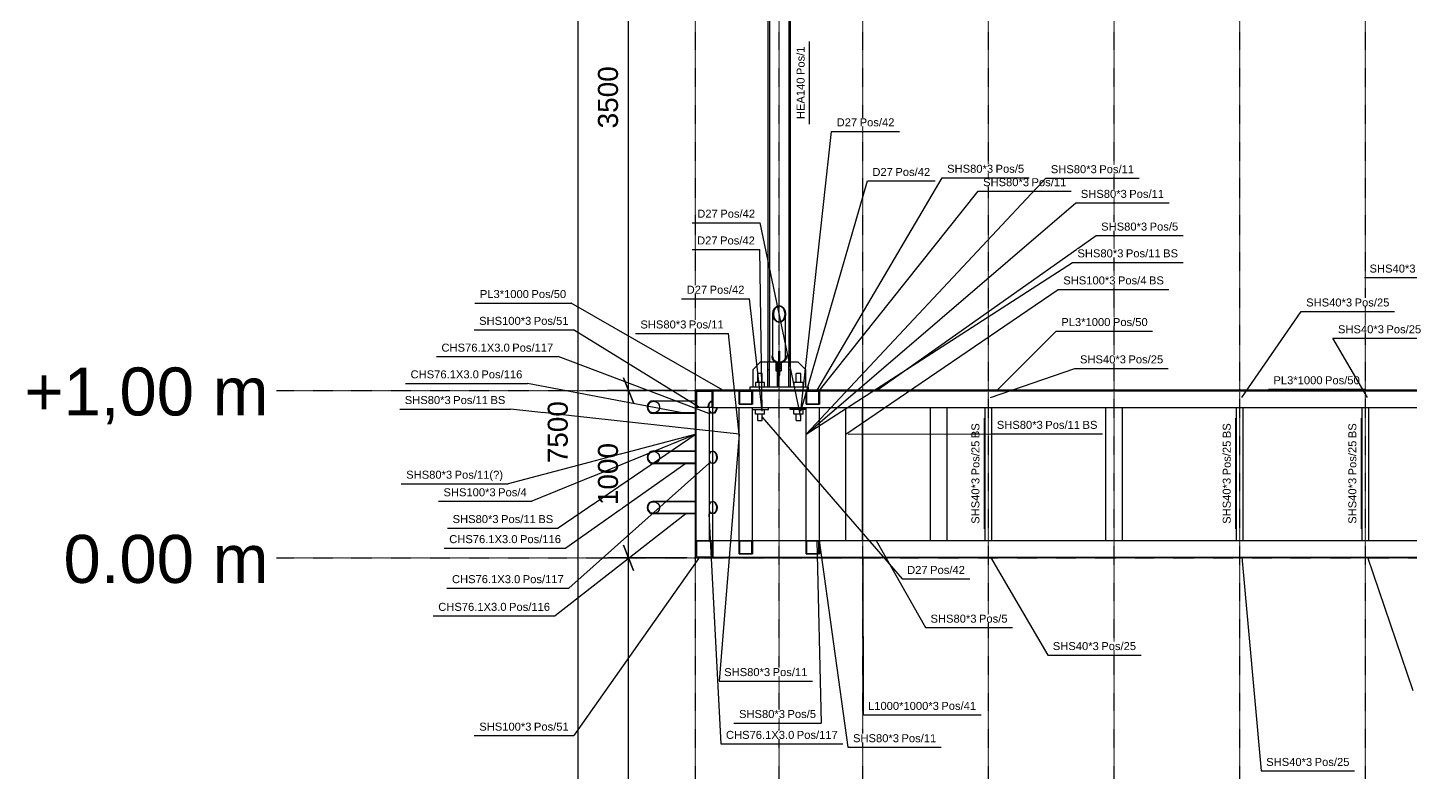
# Model space of a CAD drawing. Header units: millimetres. Extents: x -57554 to 16546, y 2142 to 98430.
# Drawn here: x -53656 to -45402, y 79593 to 84041 of the extents above; entities that cross this region are included whole.
import ezdxf

# ---------------------------------------------------------------- set-up
doc = ezdxf.new("R2010")
doc.units = ezdxf.units.MM
doc.linetypes.add('DXK_LINE_DOT3', pattern=[5.9187, 2.979, -0.9799, 0.9799, -0.9799])
doc.layers.add('S-Z2-A_TEXTUAL_ANNOTATION', color=7, linetype='Continuous')
doc.layers.add('S-Z23-A_DIMENSIONS', color=7, linetype='Continuous')
doc.styles.add('Arial', font='ARIAL.TTF', dxfattribs={"height": 0.2})

msp = doc.modelspace()

# ---------------------------------------------------------------- linework, layer by layer
at = {"color": 1, "linetype": 'DXK_LINE_DOT3'}
for p, q in [((-49669.5, 75374.6), (-49669.5, 87874.6)), ((-49169.5, 75374.6), (-49169.5, 87874.6)), ((-48669.5, 75374.6), (-48669.5, 87874.6)), ((-47919.5, 75374.6), (-47919.5, 87874.6)), ((-47169.5, 75374.6), (-47169.5, 87874.6)), ((-46419.5, 75374.6), (-46419.5, 87874.6)), ((-45669.5, 75374.6), (-45669.5, 87874.6)), ((-52169.5, 81874.6), (-39169.5, 81874.6)), ((-52169.5, 80874.6), (-39169.5, 80874.6))]:
    msp.add_line(p, q, dxfattribs=at)
at = {"color": 2, "linetype": 'Continuous'}
for p, q in [((-49236, 82044.6), (-49236, 85374.6)), ((-49227.5, 85374.6), (-49227.5, 82044.6)), ((-49111.5, 85374.6), (-49111.5, 82044.6)), ((-49103, 82044.6), (-49103, 85374.6)), ((-49196.4, 82365.9), (-49184.1, 82376.8)), ((-49182.9, 82373.1), (-49194.3, 82363.1)), ((-49184.1, 82376.8), (-49169.5, 82380.7)), ((-49169.5, 82376.7), (-49182.9, 82373.1)), ((-49169.5, 82380.7), (-49155, 82376.8)), ((-49156.1, 82373.1), (-49169.5, 82376.7)), ((-49144.7, 82363.1), (-49156.1, 82373.1)), ((-49155, 82376.8), (-49142.6, 82365.9)), ((-49207.6, 82330.2), (-49204.7, 82349.5)), ((-49207.6, 82072.5), (-49207.6, 82330.2)), ((-49204.7, 82310.9), (-49207.6, 82330.2)), ((-49204.7, 82349.5), (-49196.4, 82365.9)), ((-49196.4, 82294.5), (-49204.7, 82310.9)), ((-49201.9, 82348), (-49204.6, 82330.2)), ((-49204.6, 82330.2), (-49201.9, 82312.4)), ((-49194.3, 82363.1), (-49201.9, 82348)), ((-49201.9, 82312.4), (-49194.3, 82297.3)), ((-49184.1, 82283.6), (-49196.4, 82294.5)), ((-49194.3, 82297.3), (-49182.9, 82287.2)), ((-49182.9, 82287.2), (-49169.5, 82283.7)), ((-49169.5, 82283.7), (-49156.1, 82287.2)), ((-49156.1, 82287.2), (-49144.7, 82297.3)), ((-49142.6, 82294.5), (-49155, 82283.6)), ((-49137.1, 82348), (-49144.7, 82363.1)), ((-49144.7, 82297.3), (-49137.1, 82312.4)), ((-49142.6, 82365.9), (-49134.4, 82349.5)), ((-49134.4, 82310.9), (-49142.6, 82294.5)), ((-49134.5, 82330.2), (-49137.1, 82348)), ((-49137.1, 82312.4), (-49134.5, 82330.2)), ((-49134.4, 82349.5), (-49131.5, 82330.2)), ((-49131.5, 82330.2), (-49134.4, 82310.9)), ((-49131.5, 82072.5), (-49131.5, 82330.2)), ((-49169.5, 82279.7), (-49184.1, 82283.6)), ((-49155, 82283.6), (-49169.5, 82279.7)), ((-49326, 81999.6), (-49281, 82044.6)), ((-49281, 82044.6), (-49236.8, 82044.6)), ((-49226.8, 82044.6), (-49236.8, 82044.6)), ((-49236.8, 81894.6), (-49236.8, 82044.6)), ((-49226.8, 82044.6), (-49194, 82044.6)), ((-49226.8, 81894.6), (-49226.8, 82044.6)), ((-49212.6, 82072.5), (-49209.3, 82084.9)), ((-49209.3, 82060.1), (-49212.6, 82072.5)), ((-49212.6, 82070.5), (-49212.6, 82072.5)), ((-49212.6, 82070.5), (-49209.3, 82058.1)), ((-49209.3, 82084.9), (-49207.6, 82086.9)), ((-49200, 82049.5), (-49209.3, 82060.1)), ((-49209.3, 82058.1), (-49200, 82047.6)), ((-49207.6, 82072.5), (-49204.7, 82061.5)), ((-49204.7, 82061.5), (-49196.4, 82052.2)), ((-49186, 82042.5), (-49200, 82049.5)), ((-49200, 82047.6), (-49186, 82040.5)), ((-49196.4, 82052.2), (-49184.1, 82046)), ((-49173.5, 82040.6), (-49186, 82042.5)), ((-49186, 82040.5), (-49173.5, 82038.7)), ((-49184.1, 82046), (-49173.5, 82044.4)), ((-49181.5, 82039.9), (-49181.5, 81894.6)), ((-49173.5, 82109.5), (-49173.5, 82028.1)), ((-49173.5, 82109.5), (-49165.5, 82109.5)), ((-49173.5, 82102.4), (-49165.5, 82102.4)), ((-49165.5, 81965.7), (-49165.5, 82109.5)), ((-49165.5, 82044.4), (-49155, 82046)), ((-49153, 82042.5), (-49165.5, 82040.6)), ((-49165.5, 82038.7), (-49153, 82040.5)), ((-49155, 82046), (-49142.6, 82052.2)), ((-49139.1, 82049.5), (-49153, 82042.5)), ((-49153, 82040.5), (-49139.1, 82047.6)), ((-49145.1, 82044.6), (-49112.3, 82044.6)), ((-49142.6, 82052.2), (-49134.4, 82061.5)), ((-49129.7, 82060.1), (-49139.1, 82049.5)), ((-49139.1, 82047.6), (-49129.7, 82058.1)), ((-49134.4, 82061.5), (-49131.5, 82072.5)), ((-49131.5, 82086.9), (-49129.7, 82084.9)), ((-49129.7, 82084.9), (-49126.5, 82072.5)), ((-49126.5, 82072.5), (-49129.7, 82060.1)), ((-49129.7, 82058.1), (-49126.5, 82070.5)), ((-49126.5, 82070.5), (-49126.5, 82072.5)), ((-49102.3, 82044.6), (-49112.3, 82044.6)), ((-49112.3, 81894.6), (-49112.3, 82044.6)), ((-49102.3, 82044.6), (-49058, 82044.6)), ((-49102.3, 81894.6), (-49102.3, 82044.6)), ((-49058, 82044.6), (-49013, 81999.6)), ((-49326, 81894.6), (-49326, 81999.6)), ((-49271.5, 81974.6), (-49297.5, 81974.6)), ((-49297.5, 81921.6), (-49297.5, 81974.6)), ((-49271.5, 81921.6), (-49271.5, 81974.6)), ((-49236.8, 81999.6), (-49226.8, 81999.6)), ((-49181.5, 82028.1), (-49173.5, 82028.1)), ((-49173.5, 82028.1), (-49173.5, 81894.6)), ((-49173.5, 81965.7), (-49165.5, 81965.7)), ((-49112.3, 81999.6), (-49102.3, 81999.6)), ((-49041.5, 81974.6), (-49067.5, 81974.6)), ((-49067.5, 81921.6), (-49067.5, 81974.6)), ((-49041.5, 81921.6), (-49041.5, 81974.6)), ((-49013, 81999.6), (-49013, 81894.6)), ((-48169.5, 81876.1), (-49669.5, 81876.1)), ((-49669.5, 81876.1), (-49669.5, 81873.1)), ((-49669.5, 80874.6), (-49669.5, 81874.6)), ((-49669.5, 81874.6), (-49666.5, 81874.6)), ((-49666.5, 81874.6), (-49666.5, 80877.6)), ((-48994.5, 81894.6), (-49344.5, 81894.6)), ((-49344.5, 81894.6), (-49344.5, 81876.1)), ((-49257.5, 81921.6), (-49311.5, 81921.6)), ((-49311.5, 81921.6), (-49311.5, 81894.6)), ((-49257.5, 81894.6), (-49257.5, 81921.6)), ((-49027.5, 81921.6), (-49081.5, 81921.6)), ((-49081.5, 81921.6), (-49081.5, 81894.6)), ((-49027.5, 81894.6), (-49027.5, 81921.6)), ((-48994.5, 81876.1), (-48994.5, 81894.6)), ((-48169.5, 81876.1), (-48169.5, 81873.1)), ((-46669.5, 81876.1), (-48169.5, 81876.1)), ((-48169.5, 81876.1), (-48169.5, 81873.1)), ((-46669.5, 81876.1), (-46669.5, 81873.1)), ((-45169.5, 81876.1), (-46669.5, 81876.1)), ((-46669.5, 81876.1), (-46669.5, 81873.1)), ((-49919.5, 81812.6), (-49934.1, 81809.7)), ((-49932.9, 81806.9), (-49919.5, 81809.6)), ((-49919.5, 81812.6), (-49669.5, 81812.6)), ((-49919.5, 81809.6), (-49906.1, 81806.9)), ((-49669.5, 81809.6), (-49919.5, 81809.6)), ((-49906.1, 81806.9), (-49894.7, 81799.3)), ((-49894.7, 81799.3), (-49887.1, 81788)), ((-48169.5, 81873.1), (-49669.5, 81873.1)), ((-49669.5, 81809.6), (-49669.5, 81812.6)), ((-49666.5, 81871.6), (-49566.5, 81871.6)), ((-49569.5, 81868.6), (-49663.5, 81868.6)), ((-49663.5, 81868.6), (-49663.5, 81774.6)), ((-49591.3, 81789.1), (-49585.5, 81801.5)), ((-49584, 81799.3), (-49589.3, 81788)), ((-49585.5, 81801.5), (-49576.8, 81809.7)), ((-49576, 81806.9), (-49584, 81799.3)), ((-49576.8, 81809.7), (-49569.5, 81811.8)), ((-49569.5, 81808.8), (-49576, 81806.9)), ((-49569.5, 81774.6), (-49569.5, 81868.6)), ((-49566.5, 81771.6), (-49566.5, 81871.6)), ((-49566.5, 81871.6), (-49409.5, 81871.6)), ((-49566.5, 81871.6), (-49566.5, 81771.6)), ((-49409.5, 81791.6), (-49409.5, 81871.6)), ((-49409.5, 81871.6), (-49329.5, 81871.6)), ((-49332.5, 81868.6), (-49406.5, 81868.6)), ((-49406.5, 81868.6), (-49406.5, 81794.6)), ((-49406.5, 81794.6), (-49332.5, 81794.6)), ((-49332.5, 81794.6), (-49332.5, 81868.6)), ((-49329.5, 81871.6), (-49329.5, 81791.6)), ((-49329.5, 81871.6), (-49009.5, 81871.6)), ((-49297.5, 81871.6), (-49297.5, 81873.1)), ((-49271.5, 81871.6), (-49271.5, 81873.1)), ((-49067.5, 81871.6), (-49067.5, 81873.1)), ((-49041.5, 81871.6), (-49041.5, 81873.1)), ((-49009.5, 81791.6), (-49009.5, 81871.6)), ((-49009.5, 81871.6), (-48929.5, 81871.6)), ((-48932.5, 81868.6), (-49006.5, 81868.6)), ((-49006.5, 81868.6), (-49006.5, 81794.6)), ((-49006.5, 81794.6), (-48932.5, 81794.6)), ((-48932.5, 81794.6), (-48932.5, 81868.6)), ((-48929.5, 81871.6), (-48929.5, 81791.6)), ((-48929.5, 81871.6), (-43566.5, 81871.6)), ((-48669.5, 81871.6), (-48669.5, 81873.1)), ((-46669.5, 81873.1), (-48169.5, 81873.1)), ((-45169.5, 81873.1), (-46669.5, 81873.1)), ((-49934.1, 81739.4), (-49919.5, 81736.5)), ((-49919.5, 81739.5), (-49932.9, 81742.2)), ((-49906.1, 81742.2), (-49919.5, 81739.5)), ((-49669.5, 81739.5), (-49919.5, 81739.5)), ((-49669.5, 81736.5), (-49919.5, 81736.5)), ((-49894.7, 81749.8), (-49906.1, 81742.2)), ((-49887.1, 81761.1), (-49894.7, 81749.8)), ((-49887.1, 81788), (-49884.5, 81774.6)), ((-49884.5, 81774.6), (-49887.1, 81761.1)), ((-49669.5, 81736.5), (-49669.5, 81739.5)), ((-49586.5, 81771.6), (-49666.5, 81771.6)), ((-49566.5, 81771.6), (-49666.5, 81771.6)), ((-49663.5, 81774.6), (-49569.5, 81774.6)), ((-49593.3, 81774.6), (-49591.3, 81789.1)), ((-49589.3, 81788), (-49591.2, 81774.6)), ((-49586.5, 80977.6), (-49586.5, 81771.6)), ((-49586.5, 81755.2), (-49584, 81749.8)), ((-49585.5, 81747.6), (-49586.5, 81749.9)), ((-49576.8, 81739.4), (-49585.5, 81747.6)), ((-49584, 81749.8), (-49576, 81742.2)), ((-49569.5, 81737.3), (-49576.8, 81739.4)), ((-49576, 81742.2), (-49569.5, 81740.3)), ((-49566.5, 80977.6), (-49566.5, 81771.6)), ((-49566.5, 81771.6), (-43566.5, 81771.6)), ((-49566.5, 81739.5), (-49557.1, 81742.2)), ((-49556.3, 81739.4), (-49566.5, 81736.5)), ((-49557.1, 81742.2), (-49549.1, 81749.8)), ((-49547.6, 81747.6), (-49556.3, 81739.4)), ((-49549.1, 81749.8), (-49543.7, 81761.1)), ((-49541.8, 81760), (-49547.6, 81747.6)), ((-49543.7, 81761.1), (-49542.3, 81771.6)), ((-49540.1, 81771.6), (-49541.8, 81760)), ((-49409.5, 81791.6), (-49329.5, 81791.6)), ((-49409.5, 80977.6), (-49409.5, 81771.6)), ((-49329.5, 80977.6), (-49329.5, 81771.6)), ((-49234.5, 81769.6), (-49329.5, 81769.6)), ((-49329.5, 81759.6), (-49234.5, 81759.6)), ((-49311.5, 81732.6), (-49311.5, 81759.6)), ((-49257.5, 81732.6), (-49311.5, 81732.6)), ((-49298, 81769.6), (-49298, 81771.6)), ((-49298, 81694.6), (-49298, 81732.6)), ((-49271, 81769.6), (-49271, 81771.6)), ((-49271, 81694.6), (-49271, 81732.6)), ((-49257.5, 81732.6), (-49257.5, 81759.6)), ((-49234.5, 81759.6), (-49234.5, 81769.6)), ((-49104.5, 81769.6), (-49009.5, 81769.6)), ((-49104.5, 81759.6), (-49104.5, 81769.6)), ((-49009.5, 81759.6), (-49104.5, 81759.6)), ((-49081.5, 81732.6), (-49081.5, 81759.6)), ((-49027.5, 81732.6), (-49081.5, 81732.6)), ((-49068, 81769.6), (-49068, 81771.6)), ((-49068, 81694.6), (-49068, 81732.6)), ((-49041, 81769.6), (-49041, 81771.6)), ((-49041, 81694.6), (-49041, 81732.6)), ((-49027.5, 81732.6), (-49027.5, 81759.6)), ((-49009.5, 81791.6), (-48929.5, 81791.6)), ((-49009.5, 80977.6), (-49009.5, 81771.6)), ((-48929.5, 80977.6), (-48929.5, 81771.6)), ((-48772.5, 80977.6), (-48772.5, 81771.6)), ((-48772.5, 81771.6), (-48672.5, 81771.6)), ((-48672.5, 80977.6), (-48672.5, 81771.6)), ((-48669.5, 80977.6), (-48669.5, 81771.6)), ((-48266.5, 80977.6), (-48266.5, 81771.6)), ((-48266.5, 81771.6), (-48166.5, 81771.6)), ((-48166.5, 80977.6), (-48166.5, 81771.6)), ((-47939.5, 80977.6), (-47939.5, 81771.6)), ((-47939.5, 81771.6), (-47899.5, 81771.6)), ((-47899.5, 80977.6), (-47899.5, 81771.6)), ((-47219.5, 80977.6), (-47219.5, 81771.6)), ((-47219.5, 81771.6), (-47119.5, 81771.6)), ((-47119.5, 80977.6), (-47119.5, 81771.6)), ((-46439.5, 80977.6), (-46439.5, 81771.6)), ((-46439.5, 81771.6), (-46399.5, 81771.6)), ((-46399.5, 80977.6), (-46399.5, 81771.6)), ((-45689.5, 80977.6), (-45689.5, 81771.6)), ((-45689.5, 81771.6), (-45649.5, 81771.6)), ((-45649.5, 80977.6), (-45649.5, 81771.6)), ((-49298, 81694.6), (-49271, 81694.6)), ((-49068, 81694.6), (-49041, 81694.6)), ((-49919.5, 81512.6), (-49934.1, 81509.7)), ((-49932.9, 81506.9), (-49919.5, 81509.6)), ((-49919.5, 81512.6), (-49669.5, 81512.6)), ((-49919.5, 81509.6), (-49906.1, 81506.9)), ((-49669.5, 81509.6), (-49919.5, 81509.6)), ((-49906.1, 81506.9), (-49894.7, 81499.3)), ((-49894.7, 81499.3), (-49887.1, 81488)), ((-49887.1, 81488), (-49884.5, 81474.6)), ((-49884.5, 81474.6), (-49887.1, 81461.1)), ((-49669.5, 81509.6), (-49669.5, 81512.6)), ((-49586.5, 81499.2), (-49585.5, 81501.5)), ((-49584, 81499.3), (-49586.5, 81493.9)), ((-49585.5, 81501.5), (-49576.8, 81509.7)), ((-49576, 81506.9), (-49584, 81499.3)), ((-49576.8, 81509.7), (-49569.5, 81511.8)), ((-49569.5, 81508.8), (-49576, 81506.9)), ((-49566.5, 81512.6), (-49556.3, 81509.7)), ((-49557.1, 81506.9), (-49566.5, 81509.6)), ((-49549.1, 81499.3), (-49557.1, 81506.9)), ((-49556.3, 81509.7), (-49547.6, 81501.5)), ((-49543.7, 81488), (-49549.1, 81499.3)), ((-49547.6, 81501.5), (-49541.8, 81489.1)), ((-49541.8, 81474.6), (-49543.7, 81488)), ((-49543.7, 81461.1), (-49541.8, 81474.6)), ((-49541.8, 81489.1), (-49539.7, 81474.6)), ((-49539.7, 81474.6), (-49541.8, 81460)), ((-49934.1, 81439.4), (-49919.5, 81436.5)), ((-49919.5, 81439.5), (-49932.9, 81442.2)), ((-49906.1, 81442.2), (-49919.5, 81439.5)), ((-49669.5, 81439.5), (-49919.5, 81439.5)), ((-49669.5, 81436.5), (-49919.5, 81436.5)), ((-49894.7, 81449.8), (-49906.1, 81442.2)), ((-49887.1, 81461.1), (-49894.7, 81449.8)), ((-49669.5, 81436.5), (-49669.5, 81439.5)), ((-49586.5, 81455.2), (-49584, 81449.8)), ((-49585.5, 81447.6), (-49586.5, 81449.9)), ((-49576.8, 81439.4), (-49585.5, 81447.6)), ((-49584, 81449.8), (-49576, 81442.2)), ((-49569.5, 81437.3), (-49576.8, 81439.4)), ((-49576, 81442.2), (-49569.5, 81440.3)), ((-49566.5, 81439.5), (-49557.1, 81442.2)), ((-49556.3, 81439.4), (-49566.5, 81436.5)), ((-49557.1, 81442.2), (-49549.1, 81449.8)), ((-49547.6, 81447.6), (-49556.3, 81439.4)), ((-49549.1, 81449.8), (-49543.7, 81461.1)), ((-49541.8, 81460), (-49547.6, 81447.6)), ((-49919.5, 81212.6), (-49934.1, 81209.7)), ((-49934.1, 81139.4), (-49919.5, 81136.5)), ((-49932.9, 81206.9), (-49919.5, 81209.6)), ((-49919.5, 81139.5), (-49932.9, 81142.2)), ((-49919.5, 81212.6), (-49669.5, 81212.6)), ((-49919.5, 81209.6), (-49906.1, 81206.9)), ((-49669.5, 81209.6), (-49919.5, 81209.6)), ((-49906.1, 81142.2), (-49919.5, 81139.5)), ((-49669.5, 81139.5), (-49919.5, 81139.5)), ((-49669.5, 81136.5), (-49919.5, 81136.5)), ((-49906.1, 81206.9), (-49894.7, 81199.3)), ((-49894.7, 81149.8), (-49906.1, 81142.2)), ((-49894.7, 81199.3), (-49887.1, 81188)), ((-49887.1, 81161.1), (-49894.7, 81149.8)), ((-49887.1, 81188), (-49884.5, 81174.6)), ((-49884.5, 81174.6), (-49887.1, 81161.1)), ((-49669.5, 81209.6), (-49669.5, 81212.6)), ((-49669.5, 81136.5), (-49669.5, 81139.5)), ((-49586.5, 81199.2), (-49585.5, 81201.5)), ((-49584, 81199.3), (-49586.5, 81193.9)), ((-49586.5, 81155.2), (-49584, 81149.8)), ((-49585.5, 81147.6), (-49586.5, 81149.9)), ((-49585.5, 81201.5), (-49576.8, 81209.7)), ((-49576.8, 81139.4), (-49585.5, 81147.6)), ((-49576, 81206.9), (-49584, 81199.3)), ((-49584, 81149.8), (-49576, 81142.2)), ((-49576.8, 81209.7), (-49569.5, 81211.8)), ((-49569.5, 81137.3), (-49576.8, 81139.4)), ((-49569.5, 81208.8), (-49576, 81206.9)), ((-49576, 81142.2), (-49569.5, 81140.3)), ((-49566.5, 81212.6), (-49556.3, 81209.7)), ((-49557.1, 81206.9), (-49566.5, 81209.6)), ((-49566.5, 81139.5), (-49557.1, 81142.2)), ((-49556.3, 81139.4), (-49566.5, 81136.5)), ((-49549.1, 81199.3), (-49557.1, 81206.9)), ((-49557.1, 81142.2), (-49549.1, 81149.8)), ((-49556.3, 81209.7), (-49547.6, 81201.5)), ((-49547.6, 81147.6), (-49556.3, 81139.4)), ((-49543.7, 81188), (-49549.1, 81199.3)), ((-49549.1, 81149.8), (-49543.7, 81161.1)), ((-49547.6, 81201.5), (-49541.8, 81189.1)), ((-49541.8, 81160), (-49547.6, 81147.6)), ((-49541.8, 81174.6), (-49543.7, 81188)), ((-49543.7, 81161.1), (-49541.8, 81174.6)), ((-49541.8, 81189.1), (-49539.7, 81174.6)), ((-49539.7, 81174.6), (-49541.8, 81160)), ((-49666.5, 80977.6), (-49586.5, 80977.6)), ((-49666.5, 80977.6), (-49566.5, 80977.6)), ((-49569.5, 80974.6), (-49663.5, 80974.6)), ((-49663.5, 80974.6), (-49663.5, 80880.6)), ((-49569.5, 80880.6), (-49569.5, 80974.6)), ((-49566.5, 80877.6), (-49566.5, 80977.6)), ((-49566.5, 80977.6), (-49409.5, 80977.6)), ((-49566.5, 80977.6), (-49566.5, 80877.6)), ((-49409.5, 80897.6), (-49409.5, 80977.6)), ((-49409.5, 80977.6), (-49329.5, 80977.6)), ((-49332.5, 80974.6), (-49406.5, 80974.6)), ((-49406.5, 80974.6), (-49406.5, 80900.6)), ((-49332.5, 80900.6), (-49332.5, 80974.6)), ((-49329.5, 80977.6), (-49329.5, 80897.6)), ((-49329.5, 80977.6), (-49009.5, 80977.6)), ((-49009.5, 80897.6), (-49009.5, 80977.6)), ((-49009.5, 80977.6), (-48929.5, 80977.6)), ((-48932.5, 80974.6), (-49006.5, 80974.6)), ((-49006.5, 80974.6), (-49006.5, 80900.6)), ((-48932.5, 80900.6), (-48932.5, 80974.6)), ((-48929.5, 80977.6), (-48929.5, 80897.6)), ((-48929.5, 80977.6), (-43566.5, 80977.6)), ((-48772.5, 80977.6), (-48672.5, 80977.6)), ((-48266.5, 80977.6), (-48166.5, 80977.6)), ((-47939.5, 80977.6), (-47899.5, 80977.6)), ((-47219.5, 80977.6), (-47119.5, 80977.6)), ((-46439.5, 80977.6), (-46399.5, 80977.6)), ((-45689.5, 80977.6), (-45649.5, 80977.6)), ((-49409.5, 80897.6), (-49329.5, 80897.6)), ((-49406.5, 80900.6), (-49332.5, 80900.6)), ((-49009.5, 80897.6), (-48929.5, 80897.6)), ((-49006.5, 80900.6), (-48932.5, 80900.6)), ((-48669.5, 80874.6), (-49669.5, 80874.6)), ((-49666.5, 80877.6), (-48669.5, 80877.6)), ((-49663.5, 80880.6), (-49569.5, 80880.6)), ((-48669.5, 80877.6), (-43566.5, 80877.6)), ((-48669.5, 80877.6), (-48669.5, 80874.6))]:
    msp.add_line(p, q, dxfattribs=at)
at = {"color": 6, "linetype": 'Continuous'}
for p, q in [((-49189.5, 82042.3), (-49189.5, 82017.2)), ((-49189.5, 82041.2), (-49187.3, 82041.2)), ((-49157.5, 82039.9), (-49157.5, 82017.2)), ((-49189.5, 82031.6), (-49181.5, 82031.6)), ((-49189.5, 82019.6), (-49181.5, 82019.6)), ((-49189.5, 82017.2), (-49181.5, 82017.2)), ((-49189.5, 82014.9), (-49189.5, 81990.9)), ((-49189.5, 82014.9), (-49181.5, 82014.9)), ((-49189.5, 82005.3), (-49181.5, 82005.3)), ((-49189.5, 81993.3), (-49181.5, 81993.3)), ((-49189.5, 81990.9), (-49181.5, 81990.9)), ((-49165.5, 82031.6), (-49157.5, 82031.6)), ((-49165.5, 82019.6), (-49157.5, 82019.6)), ((-49165.5, 82017.2), (-49157.5, 82017.2)), ((-49165.5, 82014.9), (-49157.5, 82014.9)), ((-49165.5, 82005.3), (-49157.5, 82005.3)), ((-49165.5, 81993.3), (-49157.5, 81993.3)), ((-49165.5, 81990.9), (-49157.5, 81990.9)), ((-49157.5, 82014.9), (-49157.5, 81990.9))]:
    msp.add_line(p, q, dxfattribs=at)
at = {"color": 2, "linetype": 'Continuous'}
for centre, radius in [((-49919.5, 81774.6), 38.1), ((-49919.5, 81774.6), 35.1), ((-49919.5, 81474.6), 38.1), ((-49919.5, 81474.6), 35.1), ((-49919.5, 81174.6), 38.1), ((-49919.5, 81174.6), 35.1)]:
    msp.add_arc(centre, radius, 112.5, 247.5, dxfattribs=at)
at = {"layer": 'S-Z2-A_TEXTUAL_ANNOTATION'}
msp.add_line((-45657.8, 80878), (-45388.1, 80081.5), dxfattribs=at)
at = {"layer": 'S-Z23-A_DIMENSIONS'}
for p, q in [((-50369.5, 77874.6), (-50369.5, 85374.6)), ((-50069.5, 81874.6), (-50069.5, 85374.6)), ((-49719.5, 81874.6), (-50194.5, 81874.6)), ((-49719.5, 81874.6), (-50194.5, 81874.6)), ((-50039.5, 81799.6), (-50099.5, 81949.6)), ((-50099.5, 81949.6), (-50039.5, 81799.6)), ((-50069.5, 80874.6), (-50069.5, 81874.6)), ((-50099.5, 80949.6), (-50039.5, 80799.6)), ((-50039.5, 80799.6), (-50099.5, 80949.6)), ((-49719.5, 80874.6), (-50194.5, 80874.6)), ((-49719.5, 80874.6), (-50194.5, 80874.6)), ((-50069.5, 77874.6), (-50069.5, 80874.6))]:
    msp.add_line(p, q, dxfattribs=at)

# ---------------------------------------------------------------- texts
at = {"color": 5, "linetype": 'Continuous', "style": 'Arial'}
for s, p in [('+1,00 m', (-53675.3, 81724.6)), ('0.00 m', (-53441.8, 80724.6))]:
    msp.add_text(s, height=286.52, dxfattribs=at).set_placement(p)

# ---------------------------------------------------------------- wipeouts: each hides what was drawn before it
for points in [[(-48491.2, 83155.1), (-48491.2, 83205.1), (-48613.5, 83205.1), (-48613.5, 83155.1)], [(-50663.8, 82426), (-50663.8, 82476), (-50956.6, 82476), (-50956.6, 82426)], [(-45750.1, 82375.6), (-45750.1, 82425.6), (-46024.3, 82425.6), (-46024.3, 82375.6)], [(-50649.8, 82266), (-50649.8, 82316), (-50961, 82316), (-50961, 82266)], [(-50778.3, 82106), (-50778.3, 82156), (-51185.7, 82156), (-51185.7, 82106)], [(-50962.6, 81946.3), (-50962.6, 81996.3), (-51370, 81996.3), (-51370, 81946.3)], [(-51122.1, 81347), (-51122.1, 81397), (-51396.2, 81397), (-51396.2, 81347)], [(-50845.1, 81082), (-50845.1, 81132), (-51119.2, 81132), (-51119.2, 81082)], [(-50715.5, 80723.2), (-50715.5, 80773.2), (-51123, 80773.2), (-51123, 80723.2)], [(-50797.4, 80557.8), (-50797.4, 80607.8), (-51204.9, 80607.8), (-51204.9, 80557.8)], [(-47992.3, 80487.4), (-47992.3, 80537.4), (-48266.4, 80537.4), (-48266.4, 80487.4)], [(-47262.2, 80323.5), (-47262.2, 80373.5), (-47536.3, 80373.5), (-47536.3, 80323.5)], [(-49224, 80168.1), (-49224, 80218.1), (-49498.1, 80218.1), (-49498.1, 80168.1)], [(-50648.8, 79842.4), (-50648.8, 79892.4), (-50960, 79892.4), (-50960, 79842.4)], [(-45988.5, 79631.5), (-45988.5, 79681.5), (-46262.7, 79681.5), (-46262.7, 79631.5)]]:
    msp.add_wipeout(points).dxf.layer = 'S-Z2-A_TEXTUAL_ANNOTATION'

# ---------------------------------------------------------------- next in the draw order: linework, layer by layer
at = {"layer": 'S-Z2-A_TEXTUAL_ANNOTATION'}
for p, q in [((-49041.5, 81750.8), (-48643.5, 83125.1)), ((-46407.8, 81832), (-46054.3, 82345.6)), ((-49409, 81612.5), (-49528.1, 80138.1)), ((-48591, 80977.1), (-48296.4, 80457.4)), ((-46407.8, 80878), (-46292.7, 79601.5))]:
    msp.add_line(p, q, dxfattribs=at)

# ---------------------------------------------------------------- next in the draw order: wipeouts: each hides what was drawn before it
for points, layer in [([(-49018, 83742.7), (-49068, 83742.7), (-49068, 83494.6), (-49018, 83494.6)], 'S-Z2-A_TEXTUAL_ANNOTATION'), ([(-48704.4, 83451.6), (-48704.4, 83501.6), (-48826.7, 83501.6), (-48826.7, 83451.6)], 'S-Z2-A_TEXTUAL_ANNOTATION'), ([(-48268.8, 83155.1), (-48268.8, 83205.1), (-48476.2, 83205.1), (-48476.2, 83155.1)], 'S-Z2-A_TEXTUAL_ANNOTATION'), ([(-47678.5, 83094.1), (-47678.5, 83144.1), (-47952.6, 83144.1), (-47952.6, 83094.1)], 'S-Z2-A_TEXTUAL_ANNOTATION'), ([(-47095.2, 83024.2), (-47095.2, 83074.2), (-47369.3, 83074.2), (-47369.3, 83024.2)], 'S-Z2-A_TEXTUAL_ANNOTATION'), ([(-49536.5, 82906), (-49536.5, 82956), (-49658.8, 82956), (-49658.8, 82906)], 'S-Z2-A_TEXTUAL_ANNOTATION'), ([(-46973.6, 82828.9), (-46973.6, 82878.9), (-47247.7, 82878.9), (-47247.7, 82828.9)], 'S-Z2-A_TEXTUAL_ANNOTATION'), ([(-49537.6, 82746), (-49537.6, 82796), (-49659.9, 82796), (-49659.9, 82746)], 'S-Z2-A_TEXTUAL_ANNOTATION'), ([(-45371.7, 82578.2), (-45371.7, 82628.2), (-45645.8, 82628.2), (-45645.8, 82578.2)], 'S-Z2-A_TEXTUAL_ANNOTATION'), ([(-50441.4, 82426), (-50441.4, 82476), (-50648.8, 82476), (-50648.8, 82426)], 'S-Z2-A_TEXTUAL_ANNOTATION'), ([(-49599.9, 82451.8), (-49599.9, 82501.8), (-49722.1, 82501.8), (-49722.1, 82451.8)], 'S-Z2-A_TEXTUAL_ANNOTATION'), ([(-45527.7, 82375.6), (-45527.7, 82425.6), (-45735.1, 82425.6), (-45735.1, 82375.6)], 'S-Z2-A_TEXTUAL_ANNOTATION'), ([(-50427.3, 82266), (-50427.3, 82316), (-50634.8, 82316), (-50634.8, 82266)], 'S-Z2-A_TEXTUAL_ANNOTATION'), ([(-45560.3, 82215.6), (-45560.3, 82265.6), (-45834.4, 82265.6), (-45834.4, 82215.6)], 'S-Z2-A_TEXTUAL_ANNOTATION'), ([(-50518.7, 82106), (-50518.7, 82156), (-50763.3, 82156), (-50763.3, 82106)], 'S-Z2-A_TEXTUAL_ANNOTATION'), ([(-50703, 81946.3), (-50703, 81996.3), (-50947.6, 81996.3), (-50947.6, 81946.3)], 'S-Z2-A_TEXTUAL_ANNOTATION'), ([(-51130.7, 81792.9), (-51130.7, 81842.9), (-51404.8, 81842.9), (-51404.8, 81792.9)], 'S-Z2-A_TEXTUAL_ANNOTATION'), ([(-50818.1, 81347), (-50818.1, 81397), (-51107.1, 81397), (-51107.1, 81347)], 'S-Z2-A_TEXTUAL_ANNOTATION'), ([(-47974.5, 81351.7), (-48024.5, 81351.7), (-48024.5, 81077.6), (-47974.5, 81077.6)], 'S-Z2-A_TEXTUAL_ANNOTATION'), ([(-46474.5, 81351.7), (-46524.5, 81351.7), (-46524.5, 81077.6), (-46474.5, 81077.6)], 'S-Z2-A_TEXTUAL_ANNOTATION'), ([(-45724.5, 81351.7), (-45774.5, 81351.7), (-45774.5, 81077.6), (-45724.5, 81077.6)], 'S-Z2-A_TEXTUAL_ANNOTATION'), ([(-50622.6, 81082), (-50622.6, 81132), (-50830.1, 81132), (-50830.1, 81082)], 'S-Z2-A_TEXTUAL_ANNOTATION'), ([(-50537.9, 80557.8), (-50537.9, 80607.8), (-50782.4, 80607.8), (-50782.4, 80557.8)], 'S-Z2-A_TEXTUAL_ANNOTATION'), ([(-47806.9, 80487.4), (-47806.9, 80537.4), (-47977.3, 80537.4), (-47977.3, 80487.4)], 'S-Z2-A_TEXTUAL_ANNOTATION'), ([(-47039.7, 80323.5), (-47039.7, 80373.5), (-47247.2, 80373.5), (-47247.2, 80323.5)], 'S-Z2-A_TEXTUAL_ANNOTATION'), ([(-49001.5, 80168.1), (-49001.5, 80218.1), (-49209, 80218.1), (-49209, 80168.1)], 'S-Z2-A_TEXTUAL_ANNOTATION'), ([(-48217, 79966.3), (-48217, 80016.3), (-48639.4, 80016.3), (-48639.4, 79966.3)], 'S-Z2-A_TEXTUAL_ANNOTATION'), ([(-49135.4, 79917.8), (-49135.4, 79967.8), (-49409.5, 79967.8), (-49409.5, 79917.8)], 'S-Z2-A_TEXTUAL_ANNOTATION'), ([(-50426.4, 79842.4), (-50426.4, 79892.4), (-50633.8, 79892.4), (-50633.8, 79842.4)], 'S-Z2-A_TEXTUAL_ANNOTATION'), ([(-49079.8, 79793.1), (-49079.8, 79843.1), (-49487.3, 79843.1), (-49487.3, 79793.1)], 'S-Z2-A_TEXTUAL_ANNOTATION'), ([(-48454.9, 79773.3), (-48454.9, 79823.3), (-48729, 79823.3), (-48729, 79773.3)], 'S-Z2-A_TEXTUAL_ANNOTATION'), ([(-45766.1, 79631.5), (-45766.1, 79681.5), (-45973.5, 79681.5), (-45973.5, 79631.5)], 'S-Z2-A_TEXTUAL_ANNOTATION'), ([(-50107, 83834.9), (-50282, 83834.9), (-50282, 83414.3), (-50107, 83414.3)], 'S-Z23-A_DIMENSIONS'), ([(-50407, 81834.9), (-50582, 81834.9), (-50582, 81414.3), (-50407, 81414.3)], 'S-Z23-A_DIMENSIONS'), ([(-50107, 81584.9), (-50282, 81584.9), (-50282, 81164.3), (-50107, 81164.3)], 'S-Z23-A_DIMENSIONS')]:
    msp.add_wipeout(points).dxf.layer = layer

# ---------------------------------------------------------------- next in the draw order: linework, layer by layer
for p, q in [((-49041.5, 81750.8), (-48856.7, 83421.6)), ((-48643.5, 83125.1), (-48238.8, 83125.1)), ((-48931.6, 81871.1), (-47982.6, 83064.1)), ((-48591, 81871.1), (-47277.7, 82798.9)), ((-45675.8, 82548.2), (-45119.2, 82548.2)), ((-50986.6, 82396), (-50411.4, 82396)), ((-46054.3, 82345.6), (-45497.7, 82345.6)), ((-50991, 82236), (-50397.3, 82236)), ((-49646.2, 81772), (-50397.3, 82236)), ((-51215.7, 82076), (-50488.7, 82076)), ((-49588.7, 81737), (-50488.7, 82076)), ((-51400, 81916.3), (-50673, 81916.3)), ((-49727.9, 81737), (-50673, 81916.3)), ((-49666, 81612.5), (-50788.1, 81317)), ((-51426.2, 81317), (-50788.1, 81317)), ((-49588.7, 81137), (-49517.3, 79763.1)), ((-48931.6, 80977.1), (-48759, 79743.3)), ((-49646.2, 80878), (-50396.4, 79812.4)), ((-48670, 80876.3), (-48669.4, 79936.3)), ((-47907.8, 80878), (-47566.3, 80293.5)), ((-51234.9, 80527.8), (-50507.9, 80527.8)), ((-48296.4, 80457.4), (-47776.9, 80457.4)), ((-47566.3, 80293.5), (-47009.7, 80293.5)), ((-49528.1, 80138.1), (-48971.5, 80138.1)), ((-50990, 79812.4), (-50396.4, 79812.4)), ((-46292.7, 79601.5), (-45736.1, 79601.5))]:
    msp.add_line(p, q, dxfattribs=at)

# ---------------------------------------------------------------- next in the draw order: texts
at = {"layer": 'S-Z2-A_TEXTUAL_ANNOTATION', "style": 'Arial'}
for s, height, p in [('D27', 47.75, (-48613.5, 83155.1)), ('Pos/42', 47.75, (-48476.2, 83155.1)), ('SHS40*3', 47.75, (-45645.8, 82578.2)), ('PL3*1000', 47.75, (-50956.6, 82426)), ('Pos/50', 47.75, (-50648.8, 82426)), ('SHS40*3', 47.75, (-46024.3, 82375.6)), ('Pos/25', 47.75, (-45735.1, 82375.6)), ('SHS100*3', 47.75, (-50961, 82266)), ('Pos/51', 47.75, (-50634.8, 82266)), ('CHS76.1X3.0', 47.754, (-51185.7, 82106)), ('Pos/117', 47.75, (-50763.3, 82106)), ('CHS76.1X3.0', 47.754, (-51370, 81946.3)), ('Pos/116', 47.75, (-50947.6, 81946.3)), ('SHS80*3', 47.75, (-51396.2, 81347)), ('Pos/11', 47.75, (-51107.1, 81347)), ('(?)', 47.75, (-50899.6, 81347)), ('SHS80*3', 47.75, (-51119.2, 81082)), ('CHS76.1X3.0', 47.754, (-51204.9, 80557.8)), ('Pos/116', 47.75, (-50782.4, 80557.8)), ('SHS80*3', 47.75, (-48266.4, 80487.4)), ('Pos/5', 47.75, (-47977.3, 80487.4)), ('SHS40*3', 47.75, (-47536.3, 80323.5)), ('Pos/25', 47.75, (-47247.2, 80323.5)), ('SHS80*3', 47.75, (-49498.1, 80168.1)), ('Pos/11', 47.75, (-49209, 80168.1)), ('SHS100*3', 47.75, (-50960, 79842.4)), ('Pos/51', 47.75, (-50633.8, 79842.4)), ('SHS40*3', 47.75, (-46262.7, 79631.5)), ('Pos/25', 47.75, (-45973.5, 79631.5))]:
    msp.add_text(s, height=height, dxfattribs=at).set_placement(p)
at = {"layer": 'S-Z23-A_DIMENSIONS', "style": 'Arial'}
for s, p in [('3500', (-50132, 83439.3)), ('7500', (-50432, 81439.3)), ('1000', (-50132, 81189.3))]:
    msp.add_text(s, height=119.38, rotation=90.00021, dxfattribs=at).set_placement(p)

# ---------------------------------------------------------------- next in the draw order: wipeouts: each hides what was drawn before it
for points in [[(-49018, 83928.2), (-49068, 83928.2), (-49068, 83757.7), (-49018, 83757.7)], [(-48481.9, 83451.6), (-48481.9, 83501.6), (-48689.4, 83501.6), (-48689.4, 83451.6)], [(-47456, 83094.1), (-47456, 83144.1), (-47663.5, 83144.1), (-47663.5, 83094.1)], [(-46872.7, 83024.2), (-46872.7, 83074.2), (-47080.2, 83074.2), (-47080.2, 83024.2)], [(-49314, 82906), (-49314, 82956), (-49521.5, 82956), (-49521.5, 82906)], [(-46788.2, 82828.9), (-46788.2, 82878.9), (-46958.6, 82878.9), (-46958.6, 82828.9)], [(-49377.4, 82451.8), (-49377.4, 82501.8), (-49584.9, 82501.8), (-49584.9, 82451.8)], [(-45337.8, 82215.6), (-45337.8, 82265.6), (-45545.3, 82265.6), (-45545.3, 82215.6)], [(-45926.8, 81911.1), (-45926.8, 81961.1), (-46219.5, 81961.1), (-46219.5, 81911.1)], [(-50908.2, 81792.9), (-50908.2, 81842.9), (-51115.7, 81842.9), (-51115.7, 81792.9)], [(-47974.5, 81574.1), (-48024.5, 81574.1), (-48024.5, 81366.7), (-47974.5, 81366.7)], [(-46474.5, 81574.1), (-46524.5, 81574.1), (-46524.5, 81366.7), (-46474.5, 81366.7)], [(-45724.5, 81574.1), (-45774.5, 81574.1), (-45774.5, 81366.7), (-45724.5, 81366.7)], [(-50518.7, 81082), (-50518.7, 81132), (-50607.6, 81132), (-50607.6, 81082)], [(-48283.9, 80778.2), (-48283.9, 80828.2), (-48406.1, 80828.2), (-48406.1, 80778.2)], [(-47994.5, 79966.3), (-47994.5, 80016.3), (-48202, 80016.3), (-48202, 79966.3)], [(-48232.4, 79773.3), (-48232.4, 79823.3), (-48439.9, 79823.3), (-48439.9, 79773.3)]]:
    msp.add_wipeout(points).dxf.layer = 'S-Z2-A_TEXTUAL_ANNOTATION'

# ---------------------------------------------------------------- next in the draw order: linework, layer by layer
at = {"layer": 'S-Z2-A_TEXTUAL_ANNOTATION'}
for p, q in [((-48988, 83464.6), (-48988, 83958.2)), ((-48856.7, 83421.6), (-48451.9, 83421.6)), ((-47982.6, 83064.1), (-47426, 83064.1)), ((-47399.3, 82994.2), (-46842.7, 82994.2)), ((-49688.8, 82876), (-49284, 82876)), ((-49041.5, 81713.8), (-49284, 82876)), ((-47277.7, 82798.9), (-46758.2, 82798.9)), ((-49752.1, 82421.8), (-49347.4, 82421.8)), ((-49271.5, 81750.8), (-49347.4, 82421.8)), ((-45864.4, 82185.6), (-45307.8, 82185.6)), ((-49271.5, 81713.8), (-48436.1, 80748.2)), ((-49666, 81612.5), (-50488.7, 81052)), ((-51149.2, 81052), (-50488.7, 81052)), ((-48669.4, 79936.3), (-47964.5, 79936.3)), ((-48759, 79743.3), (-48202.4, 79743.3))]:
    msp.add_line(p, q, dxfattribs=at)

# ---------------------------------------------------------------- next in the draw order: texts
at = {"layer": 'S-Z2-A_TEXTUAL_ANNOTATION', "style": 'Arial'}
for s, p in [('Pos/1', (-49018, 83757.7)), ('HEA140', (-49018, 83494.6)), ('SHS40*3', (-47974.5, 81077.6)), ('SHS40*3', (-46474.5, 81077.6)), ('SHS40*3', (-45724.5, 81077.6))]:
    msp.add_text(s, height=47.75, rotation=90.00021, dxfattribs=at).set_placement(p)
for s, height, p in [('D27', 47.75, (-48826.7, 83451.6)), ('Pos/42', 47.75, (-48689.4, 83451.6)), ('SHS80*3', 47.75, (-47952.6, 83094.1)), ('Pos/11', 47.75, (-47663.5, 83094.1)), ('SHS80*3', 47.75, (-47369.3, 83024.2)), ('Pos/11', 47.75, (-47080.2, 83024.2)), ('D27', 47.75, (-49658.8, 82906)), ('Pos/42', 47.75, (-49521.5, 82906)), ('SHS80*3', 47.75, (-47247.7, 82828.9)), ('Pos/5', 47.75, (-46958.6, 82828.9)), ('D27', 47.75, (-49722.1, 82451.8)), ('Pos/42', 47.75, (-49584.9, 82451.8)), ('SHS40*3', 47.75, (-45834.4, 82215.6)), ('Pos/25', 47.75, (-45545.3, 82215.6)), ('SHS80*3', 47.75, (-51404.8, 81792.9)), ('Pos/11', 47.75, (-50830.1, 81082)), ('BS', 47.75, (-50607.6, 81082)), ('L1000*1000*3', 47.754, (-48639.4, 79966.3)), ('Pos/41', 47.75, (-48202, 79966.3)), ('SHS80*3', 47.75, (-48729, 79773.3)), ('Pos/11', 47.75, (-48439.9, 79773.3))]:
    msp.add_text(s, height=height, dxfattribs=at).set_placement(p)

# ---------------------------------------------------------------- next in the draw order: wipeouts: each hides what was drawn before it
for points in [[(-47115.3, 82669.1), (-47115.3, 82719.1), (-47389.4, 82719.1), (-47389.4, 82669.1)], [(-47162.7, 82507.4), (-47162.7, 82557.4), (-47473.9, 82557.4), (-47473.9, 82507.4)], [(-49724, 82244.3), (-49724, 82294.3), (-49998.1, 82294.3), (-49998.1, 82244.3)], [(-47192.9, 82258.7), (-47192.9, 82308.7), (-47485.7, 82308.7), (-47485.7, 82258.7)], [(-45704.3, 81911.1), (-45704.3, 81961.1), (-45911.8, 81961.1), (-45911.8, 81911.1)], [(-50804.4, 81792.9), (-50804.4, 81842.9), (-50893.2, 81842.9), (-50893.2, 81792.9)], [(-47974.5, 81678), (-48024.5, 81678), (-48024.5, 81589.1), (-47974.5, 81589.1)], [(-46474.5, 81678), (-46524.5, 81678), (-46524.5, 81589.1), (-46474.5, 81589.1)], [(-45724.5, 81678), (-45774.5, 81678), (-45774.5, 81589.1), (-45724.5, 81589.1)], [(-50862.5, 81242), (-50862.5, 81292), (-51173.7, 81292), (-51173.7, 81242)], [(-48061.4, 80778.2), (-48061.4, 80828.2), (-48268.9, 80828.2), (-48268.9, 80778.2)], [(-48950, 79917.8), (-48950, 79967.8), (-49120.4, 79967.8), (-49120.4, 79917.8)], [(-48820.3, 79793.1), (-48820.3, 79843.1), (-49064.8, 79843.1), (-49064.8, 79793.1)]]:
    msp.add_wipeout(points).dxf.layer = 'S-Z2-A_TEXTUAL_ANNOTATION'

# ---------------------------------------------------------------- next in the draw order: linework, layer by layer
at = {"layer": 'S-Z2-A_TEXTUAL_ANNOTATION'}
for p, q in [((-48772, 81612.5), (-47503.9, 82477.4)), ((-47869.2, 81875.2), (-47515.7, 82228.7)), ((-45657.8, 81832), (-45864.4, 82185.6)), ((-46249.5, 81881.1), (-45674.3, 81881.1)), ((-51434.8, 81762.9), (-50774.4, 81762.9)), ((-49409, 81612.5), (-50774.4, 81762.9)), ((-47944.5, 81047.6), (-47944.5, 81708)), ((-46444.5, 81047.6), (-46444.5, 81708)), ((-45694.5, 81047.6), (-45694.5, 81708)), ((-48945.8, 80977.1), (-48920, 79887.8)), ((-48436.1, 80748.2), (-48031.4, 80748.2)), ((-49439.5, 79887.8), (-48920, 79887.8)), ((-49517.3, 79763.1), (-48790.3, 79763.1))]:
    msp.add_line(p, q, dxfattribs=at)

# ---------------------------------------------------------------- next in the draw order: texts
at = {"layer": 'S-Z2-A_TEXTUAL_ANNOTATION', "style": 'Arial'}
for s, height, p in [('PL3*1000', 47.75, (-46219.5, 81911.1)), ('Pos/50', 47.75, (-45911.8, 81911.1)), ('Pos/11', 47.75, (-51115.7, 81792.9)), ('BS', 47.75, (-50893.2, 81792.9)), ('D27', 47.75, (-48406.1, 80778.2)), ('Pos/42', 47.75, (-48268.9, 80778.2)), ('SHS80*3', 47.75, (-49409.5, 79917.8)), ('Pos/5', 47.75, (-49120.4, 79917.8)), ('CHS76.1X3.0', 47.754, (-49487.3, 79793.1)), ('Pos/117', 47.75, (-49064.8, 79793.1))]:
    msp.add_text(s, height=height, dxfattribs=at).set_placement(p)
for s, p in [('BS', (-47974.5, 81589.1)), ('BS', (-46474.5, 81589.1)), ('BS', (-45724.5, 81589.1)), ('Pos/25', (-47974.5, 81366.7)), ('Pos/25', (-46474.5, 81366.7)), ('Pos/25', (-45724.5, 81366.7))]:
    msp.add_text(s, height=47.75, rotation=90.00021, dxfattribs=at).set_placement(p)

# ---------------------------------------------------------------- next in the draw order: wipeouts: each hides what was drawn before it
for points in [[(-47893.1, 83174.3), (-47893.1, 83224.3), (-48167.3, 83224.3), (-48167.3, 83174.3)], [(-47274.3, 83171.7), (-47274.3, 83221.7), (-47548.4, 83221.7), (-47548.4, 83171.7)], [(-49315.2, 82746), (-49315.2, 82796), (-49522.6, 82796), (-49522.6, 82746)], [(-46892.8, 82669.1), (-46892.8, 82719.1), (-47100.3, 82719.1), (-47100.3, 82669.1)], [(-46977.3, 82507.4), (-46977.3, 82557.4), (-47147.7, 82557.4), (-47147.7, 82507.4)], [(-49501.5, 82244.3), (-49501.5, 82294.3), (-49709, 82294.3), (-49709, 82244.3)], [(-46970.5, 82258.7), (-46970.5, 82308.7), (-47177.9, 82308.7), (-47177.9, 82258.7)], [(-50677.1, 81242), (-50677.1, 81292), (-50847.5, 81292), (-50847.5, 81242)], [(-50731.9, 80962.2), (-50731.9, 81012.2), (-51139.4, 81012.2), (-51139.4, 80962.2)]]:
    msp.add_wipeout(points).dxf.layer = 'S-Z2-A_TEXTUAL_ANNOTATION'

# ---------------------------------------------------------------- next in the draw order: linework, layer by layer
at = {"layer": 'S-Z2-A_TEXTUAL_ANNOTATION'}
for p, q in [((-48945.8, 81871.1), (-48197.3, 83144.3)), ((-49689.9, 82716), (-49285.2, 82716)), ((-49271.5, 81750.8), (-49285.2, 82716)), ((-49506.8, 81875.3), (-50411.4, 82396)), ((-50028.1, 82214.3), (-49471.5, 82214.3)), ((-49409, 81612.5), (-49471.5, 82214.3)), ((-47515.7, 82228.7), (-46940.5, 82228.7)), ((-49666, 81612.5), (-50647.1, 81212)), ((-51203.7, 81212), (-50647.1, 81212))]:
    msp.add_line(p, q, dxfattribs=at)

# ---------------------------------------------------------------- next in the draw order: texts
at = {"layer": 'S-Z2-A_TEXTUAL_ANNOTATION', "style": 'Arial'}
for s, p in [('D27', (-49659.9, 82746)), ('Pos/42', (-49522.6, 82746)), ('SHS80*3', (-47389.4, 82669.1)), ('SHS100*3', (-47473.9, 82507.4)), ('SHS80*3', (-49998.1, 82244.3)), ('Pos/11', (-49709, 82244.3)), ('PL3*1000', (-47485.7, 82258.7)), ('Pos/50', (-47177.9, 82258.7)), ('SHS100*3', (-51173.7, 81242)), ('Pos/4', (-50847.5, 81242))]:
    msp.add_text(s, height=47.75, dxfattribs=at).set_placement(p)

# ---------------------------------------------------------------- next in the draw order: wipeouts: each hides what was drawn before it
for points in [[(-47707.7, 83174.3), (-47707.7, 83224.3), (-47878.1, 83224.3), (-47878.1, 83174.3)], [(-47051.8, 83171.7), (-47051.8, 83221.7), (-47259.3, 83221.7), (-47259.3, 83171.7)], [(-46789, 82669.1), (-46789, 82719.1), (-46877.8, 82719.1), (-46877.8, 82669.1)], [(-46873.4, 82507.4), (-46873.4, 82557.4), (-46962.3, 82557.4), (-46962.3, 82507.4)], [(-47596.6, 81644.7), (-47596.6, 81694.7), (-47870.7, 81694.7), (-47870.7, 81644.7)], [(-50472.4, 80962.2), (-50472.4, 81012.2), (-50716.9, 81012.2), (-50716.9, 80962.2)]]:
    msp.add_wipeout(points).dxf.layer = 'S-Z2-A_TEXTUAL_ANNOTATION'

# ---------------------------------------------------------------- next in the draw order: linework, layer by layer
at = {"layer": 'S-Z2-A_TEXTUAL_ANNOTATION'}
for p, q in [((-48197.3, 83144.3), (-47677.7, 83144.3)), ((-47578.4, 83141.7), (-47021.8, 83141.7)), ((-47419.4, 82639.1), (-46759, 82639.1)), ((-47503.9, 82477.4), (-46843.4, 82477.4)), ((-48757, 81612.5), (-47900.7, 81614.7)), ((-49727.9, 81437), (-50442.4, 80932.2)), ((-49727.9, 81137), (-50507.9, 80527.8)), ((-51169.4, 80932.2), (-50442.4, 80932.2))]:
    msp.add_line(p, q, dxfattribs=at)

# ---------------------------------------------------------------- next in the draw order: texts
at = {"layer": 'S-Z2-A_TEXTUAL_ANNOTATION', "style": 'Arial'}
for s, height, p in [('SHS80*3', 47.75, (-48167.3, 83174.3)), ('Pos/5', 47.75, (-47878.1, 83174.3)), ('SHS80*3', 47.75, (-47548.4, 83171.7)), ('Pos/11', 47.75, (-47259.3, 83171.7)), ('Pos/11', 47.75, (-47100.3, 82669.1)), ('BS', 47.75, (-46877.8, 82669.1)), ('Pos/4', 47.75, (-47147.7, 82507.4)), ('BS', 47.75, (-46962.3, 82507.4)), ('CHS76.1X3.0', 47.754, (-51139.4, 80962.2)), ('Pos/116', 47.75, (-50716.9, 80962.2))]:
    msp.add_text(s, height=height, dxfattribs=at).set_placement(p)

# ---------------------------------------------------------------- next in the draw order: wipeouts: each hides what was drawn before it
msp.add_wipeout([(-47374.1, 81644.7), (-47374.1, 81694.7), (-47581.6, 81694.7), (-47581.6, 81644.7)]).dxf.layer = 'S-Z2-A_TEXTUAL_ANNOTATION'

# ---------------------------------------------------------------- next in the draw order: linework, layer by layer
at = {"layer": 'S-Z2-A_TEXTUAL_ANNOTATION'}
for q in [(-47578.4, 83141.7), (-47419.4, 82639.1)]:
    msp.add_line((-49009, 81612.5), q, dxfattribs=at)

# ---------------------------------------------------------------- next in the draw order: texts
at = {"layer": 'S-Z2-A_TEXTUAL_ANNOTATION', "style": 'Arial'}
msp.add_text('SHS80*3', height=47.75, dxfattribs=at).set_placement((-47870.7, 81644.7))

# ---------------------------------------------------------------- next in the draw order: wipeouts: each hides what was drawn before it
for points in [[(-47270.2, 81644.7), (-47270.2, 81694.7), (-47359.1, 81694.7), (-47359.1, 81644.7)], [(-50456, 80723.2), (-50456, 80773.2), (-50700.5, 80773.2), (-50700.5, 80723.2)]]:
    msp.add_wipeout(points).dxf.layer = 'S-Z2-A_TEXTUAL_ANNOTATION'

# ---------------------------------------------------------------- next in the draw order: linework, layer by layer
at = {"layer": 'S-Z2-A_TEXTUAL_ANNOTATION'}
for p, q in [((-49009, 81612.5), (-47399.3, 82994.2)), ((-47900.7, 81614.7), (-47240.2, 81614.7)), ((-49588.7, 81437), (-50426, 80693.2)), ((-51153, 80693.2), (-50426, 80693.2))]:
    msp.add_line(p, q, dxfattribs=at)

# ---------------------------------------------------------------- next in the draw order: texts
at = {"layer": 'S-Z2-A_TEXTUAL_ANNOTATION', "style": 'Arial'}
for s, height, p in [('Pos/11', 47.75, (-47581.6, 81644.7)), ('BS', 47.75, (-47359.1, 81644.7)), ('CHS76.1X3.0', 47.754, (-51123, 80723.2)), ('Pos/117', 47.75, (-50700.5, 80723.2))]:
    msp.add_text(s, height=height, dxfattribs=at).set_placement(p)

# ---------------------------------------------------------------- next in the draw order: wipeouts: each hides what was drawn before it
msp.add_wipeout([(-47100.1, 82035.8), (-47100.1, 82085.8), (-47374.3, 82085.8), (-47374.3, 82035.8)]).dxf.layer = 'S-Z2-A_TEXTUAL_ANNOTATION'

# ---------------------------------------------------------------- next in the draw order: linework, layer by layer
at = {"layer": 'S-Z2-A_TEXTUAL_ANNOTATION'}
msp.add_line((-47907.8, 81832), (-47404.3, 82005.8), dxfattribs=at)

# ---------------------------------------------------------------- next in the draw order: wipeouts: each hides what was drawn before it
msp.add_wipeout([(-46877.7, 82035.8), (-46877.7, 82085.8), (-47085.1, 82085.8), (-47085.1, 82035.8)]).dxf.layer = 'S-Z2-A_TEXTUAL_ANNOTATION'

# ---------------------------------------------------------------- next in the draw order: linework, layer by layer
msp.add_line((-47404.3, 82005.8), (-46847.7, 82005.8), dxfattribs=at)

# ---------------------------------------------------------------- next in the draw order: texts
at = {"layer": 'S-Z2-A_TEXTUAL_ANNOTATION', "style": 'Arial'}
for s, p in [('SHS40*3', (-47374.3, 82035.8)), ('Pos/25', (-47085.1, 82035.8))]:
    msp.add_text(s, height=47.75, dxfattribs=at).set_placement(p)

doc.saveas('drawing.dxf')
